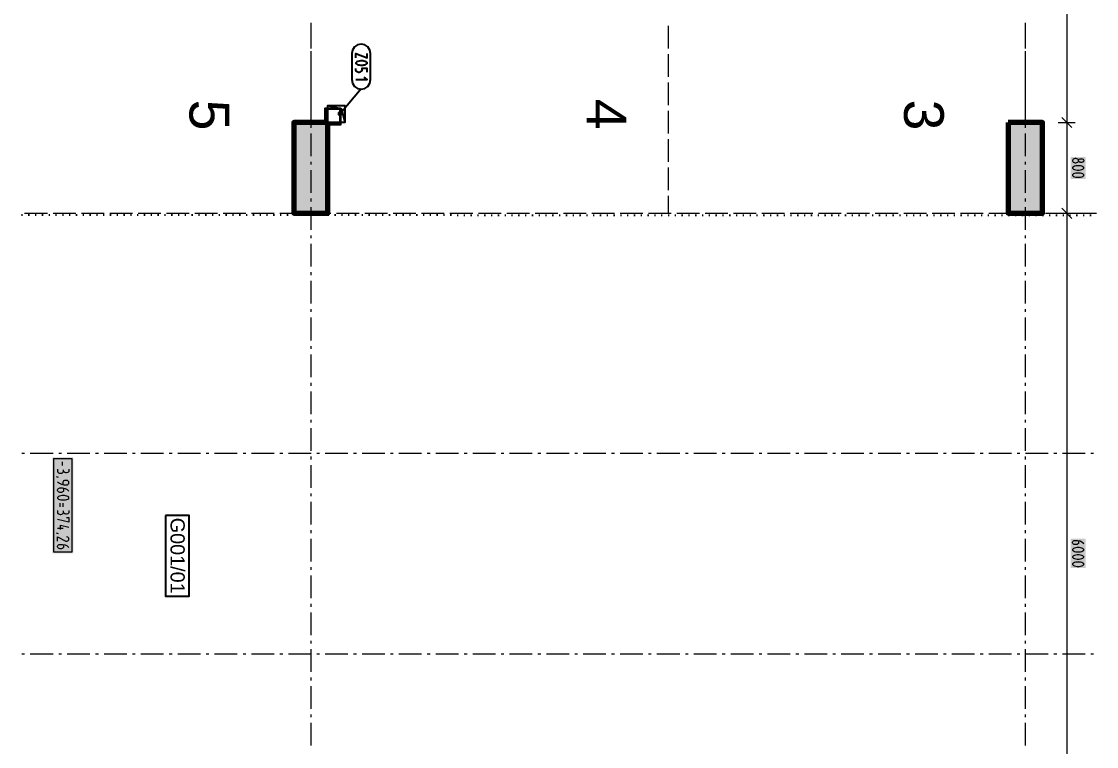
# Model space of a CAD drawing. Header units: millimetres. Extents: x 0 to 594, y 0 to 420.
# Drawn here: x 279.9 to 354.6, y 214.1 to 264.5 of the extents above; entities that cross this region are included whole.
import ezdxf

# ---------------------------------------------------------------- set-up
doc = ezdxf.new("R2010")
doc.units = ezdxf.units.MM
doc.header["$LTSCALE"] = 8
for name, color, linetype in [('PDF_Dopravni znaceni', 7, 'Continuous'), ('PDF_Koty delkove', 7, 'Continuous'), ('PDF_Koty vyskove-pudorysy', 7, 'Continuous'), ('PDF_Mistnost-popis', 7, 'Continuous'), ('PDF_Obecne 0.18', 7, 'Continuous'), ('PDF_Okna', 7, 'Continuous'), ('PDF_Osy hlavni', 7, 'Continuous'), ('PDF_Popis Zamecnicke vyrobky', 7, 'Continuous'), ('PDF_Prostupy', 7, 'Continuous'), ('PDF_Steny vnitrni', 7, 'Continuous'), ('PDF_Text', 7, 'Continuous')]:
    doc.layers.add(name, color=color, linetype=linetype)
doc.styles.add('PDF Arial', font='arial.ttf')

msp = doc.modelspace()

# ---------------------------------------------------------------- linework, layer by layer
at = {"layer": 'PDF_Dopravni znaceni', "lineweight": 18}
for points in [[(300.02, 264.173), (300.02, 262.599)], [(324.823, 264.173), (324.823, 262.599)], [(349.626, 264.173), (349.626, 262.599)], [(300.02, 262.205), (300.02, 260.63)], [(324.823, 262.205), (324.823, 260.63)], [(349.626, 262.205), (349.626, 260.63)], [(300.02, 260.236), (300.02, 258.662)], [(324.823, 260.236), (324.823, 258.662)], [(349.626, 260.236), (349.626, 258.662)], [(300.02, 258.268), (300.02, 257.449)], [(324.823, 258.268), (324.823, 256.693)], [(349.626, 258.268), (349.626, 257.449)], [(324.823, 256.299), (324.823, 254.725)], [(324.823, 254.331), (324.823, 252.756)], [(324.823, 252.362), (324.823, 251.15)], [(280.157, 251.15), (281.732, 251.15)], [(282.126, 251.15), (283.701, 251.15)], [(284.094, 251.15), (285.669, 251.15)], [(286.063, 251.15), (287.638, 251.15)], [(288.031, 251.15), (289.606, 251.15)], [(290, 251.15), (291.575, 251.15)], [(291.968, 251.15), (293.543, 251.15)], [(293.937, 251.15), (295.512, 251.15)], [(295.905, 251.15), (297.48, 251.15)], [(297.874, 251.15), (299.449, 251.15)], [(301.201, 251.15), (301.417, 251.15)], [(301.811, 251.15), (303.386, 251.15)], [(303.779, 251.15), (305.354, 251.15)], [(305.748, 251.15), (307.323, 251.15)], [(307.716, 251.15), (309.291, 251.15)], [(309.685, 251.15), (311.26, 251.15)], [(311.653, 251.15), (313.228, 251.15)], [(313.622, 251.15), (315.197, 251.15)], [(315.59, 251.15), (317.165, 251.15)], [(317.559, 251.15), (319.134, 251.15)], [(319.527, 251.15), (321.102, 251.15)], [(321.496, 251.15), (323.071, 251.15)], [(323.464, 251.15), (325.039, 251.15)], [(325.433, 251.15), (327.008, 251.15)], [(327.401, 251.15), (328.976, 251.15)], [(329.37, 251.15), (330.945, 251.15)], [(331.338, 251.15), (332.913, 251.15)], [(333.307, 251.15), (334.882, 251.15)], [(335.275, 251.15), (336.85, 251.15)], [(337.244, 251.15), (338.819, 251.15)], [(339.212, 251.15), (340.787, 251.15)], [(341.181, 251.15), (342.756, 251.15)], [(343.149, 251.15), (344.724, 251.15)], [(345.118, 251.15), (346.693, 251.15)], [(347.086, 251.15), (348.661, 251.15)], [(349.055, 251.15), (350.63, 251.15)], [(351.023, 251.15), (352.598, 251.15)], [(352.992, 251.15), (354.567, 251.15)]]:
    msp.add_lwpolyline(points, dxfattribs=at)
at = {"layer": 'PDF_Dopravni znaceni', "lineweight": 18, "transparency": 33554559}
for points in [[(300.02, 257.484), (300.055, 257.449), (299.984, 257.449), (300.02, 257.413)], [(349.626, 257.484), (349.662, 257.449), (349.591, 257.449), (349.626, 257.413)], [(299.583, 251.15), (299.618, 251.185), (299.618, 251.114), (299.654, 251.15)], [(301.166, 251.15), (301.201, 251.185), (301.201, 251.114), (301.236, 251.15)], [(324.823, 251.185), (324.858, 251.15), (324.788, 251.15), (324.823, 251.114)]]:
    msp.add_solid(points, dxfattribs=at)
at = {"layer": 'PDF_Koty delkove', "lineweight": 18}
for points in [[(352.506, 296.425), (352.506, 294.237), (352.506, 289.732), (352.506, 257.449), (352.506, 251.15), (352.506, 203.906), (352.506, 197.606), (352.506, 165.323), (352.506, 159.024)], [(352.152, 257.803), (352.86, 257.094)], [(351.915, 257.449), (352.506, 257.449), (353.097, 257.449)], [(353.32, 254.845), (353.334, 254.866), (353.373, 254.897), (353.425, 254.918), (353.478, 254.929), (353.53, 254.929), (353.582, 254.918), (353.635, 254.897), (353.674, 254.855), (353.687, 254.823), (353.687, 254.782), (353.674, 254.75), (353.635, 254.708), (353.582, 254.687), (353.53, 254.677), (353.478, 254.677), (353.425, 254.687), (353.373, 254.708), (353.334, 254.74), (353.32, 254.761)], [(353.687, 254.278), (353.687, 254.32), (353.674, 254.341), (353.622, 254.383), (353.543, 254.414), (353.451, 254.435), (353.373, 254.446), (353.215, 254.446), (353.137, 254.435), (353.045, 254.414), (352.966, 254.383), (352.913, 254.341), (352.9, 254.32), (352.9, 254.278), (352.913, 254.257), (352.966, 254.215), (353.045, 254.183), (353.137, 254.163), (353.215, 254.152)], [(353.215, 254.152), (353.373, 254.152), (353.451, 254.163), (353.543, 254.183), (353.622, 254.215), (353.674, 254.257), (353.687, 254.278)], [(352.152, 251.504), (352.86, 250.795)], [(351.915, 251.15), (352.506, 251.15), (353.097, 251.15)], [(353.005, 228.147), (352.966, 228.168), (352.94, 228.189), (352.913, 228.22), (352.9, 228.262), (352.9, 228.304), (352.913, 228.346), (352.94, 228.378), (352.966, 228.398), (353.005, 228.42), (353.058, 228.43), (353.241, 228.43), (353.425, 228.388), (353.556, 228.325), (353.687, 228.22)], [(353.32, 228.409), (353.32, 228.262), (353.307, 228.22), (353.281, 228.189), (353.254, 228.168), (353.215, 228.147), (353.163, 228.136), (353.058, 228.136), (353.005, 228.147)], [(353.373, 227.423), (353.215, 227.423), (353.137, 227.412), (353.045, 227.39), (352.966, 227.359), (352.913, 227.317), (352.9, 227.296), (352.9, 227.254), (352.913, 227.233), (352.966, 227.191), (353.045, 227.16), (353.137, 227.139), (353.215, 227.128)], [(353.215, 227.128), (353.373, 227.128), (353.451, 227.139), (353.543, 227.16), (353.622, 227.191), (353.674, 227.233), (353.687, 227.254), (353.687, 227.296), (353.674, 227.317), (353.622, 227.359), (353.543, 227.39), (353.451, 227.412), (353.373, 227.423)]]:
    msp.add_lwpolyline(points, dxfattribs=at)
for points in [[(353.084, 254.656), (353.137, 254.656), (353.202, 254.667), (353.267, 254.698), (353.307, 254.74), (353.32, 254.761), (353.32, 254.845), (353.307, 254.866), (353.267, 254.908), (353.202, 254.939), (353.137, 254.95), (353.084, 254.95), (353.019, 254.939), (352.952, 254.908), (352.913, 254.866), (352.9, 254.823), (352.9, 254.782), (352.913, 254.74), (352.952, 254.698), (353.019, 254.667)], [(353.215, 253.648), (353.373, 253.648), (353.451, 253.659), (353.543, 253.68), (353.622, 253.711), (353.674, 253.753), (353.687, 253.774), (353.687, 253.816), (353.674, 253.837), (353.622, 253.879), (353.543, 253.91), (353.451, 253.932), (353.373, 253.942), (353.215, 253.942), (353.137, 253.932), (353.045, 253.91), (352.966, 253.879), (352.913, 253.837), (352.9, 253.816), (352.9, 253.774), (352.913, 253.753), (352.966, 253.711), (353.045, 253.68), (353.137, 253.659)], [(353.215, 227.632), (353.373, 227.632), (353.451, 227.643), (353.543, 227.664), (353.622, 227.695), (353.674, 227.737), (353.687, 227.758), (353.687, 227.8), (353.674, 227.821), (353.622, 227.863), (353.543, 227.894), (353.451, 227.916), (353.373, 227.927), (353.215, 227.927), (353.137, 227.916), (353.045, 227.894), (352.966, 227.863), (352.913, 227.821), (352.9, 227.8), (352.9, 227.758), (352.913, 227.737), (352.966, 227.695), (353.045, 227.664), (353.137, 227.643)], [(353.215, 226.624), (353.373, 226.624), (353.451, 226.635), (353.543, 226.656), (353.622, 226.687), (353.674, 226.729), (353.687, 226.75), (353.687, 226.792), (353.674, 226.813), (353.622, 226.855), (353.543, 226.887), (353.451, 226.908), (353.373, 226.919), (353.215, 226.919), (353.137, 226.908), (353.045, 226.887), (352.966, 226.855), (352.913, 226.813), (352.9, 226.792), (352.9, 226.75), (352.913, 226.729), (352.966, 226.687), (353.045, 226.656), (353.137, 226.635)]]:
    msp.add_lwpolyline(points, close=True, dxfattribs=at)
at = {"layer": 'PDF_Koty delkove', "color": 7, "lineweight": 25, "true_color": 0xffffff, "transparency": 33554559}
for points in [[(352.782, 255.068), (352.782, 253.53), (353.805, 255.068), (353.805, 253.53)], [(352.782, 228.549), (352.782, 226.507), (353.805, 228.549), (353.805, 226.507)]]:
    msp.add_solid(points, dxfattribs=at)
at = {"layer": 'PDF_Koty vyskove-pudorysy', "lineweight": 18}
for points in [[(282.152, 234.102), (282.152, 227.628), (283.464, 227.628), (283.464, 234.102)], [(282.756, 231.236), (282.914, 231.236), (282.992, 231.248), (283.084, 231.269), (283.163, 231.302), (283.215, 231.345), (283.228, 231.368), (283.228, 231.411), (283.215, 231.433), (283.163, 231.477), (283.084, 231.509), (282.992, 231.532), (282.914, 231.543), (282.756, 231.543), (282.678, 231.532), (282.585, 231.509), (282.507, 231.477), (282.454, 231.433), (282.441, 231.411), (282.441, 231.368), (282.454, 231.345), (282.507, 231.302), (282.585, 231.269), (282.678, 231.248)]]:
    msp.add_lwpolyline(points, close=True, dxfattribs=at)
for points in [[(282.756, 233.883), (282.756, 233.62)], [(282.336, 232.877), (282.493, 232.811)], [(282.441, 233.38), (282.441, 233.227), (282.467, 233.172), (282.507, 233.128), (282.572, 233.107), (282.625, 233.096), (282.678, 233.096), (282.743, 233.107), (282.795, 233.128), (282.834, 233.172), (282.861, 233.248)], [(283.228, 233.38), (283.228, 233.248), (283.215, 233.205), (283.189, 233.161), (283.149, 233.139), (283.071, 233.117), (283.019, 233.117), (282.94, 233.139), (282.887, 233.183), (282.861, 233.248), (282.861, 233.336)], [(282.441, 232.505), (282.572, 232.395), (282.704, 232.33), (282.887, 232.286), (283.071, 232.286), (283.123, 232.297), (283.163, 232.319), (283.189, 232.341), (283.215, 232.374), (283.228, 232.418), (283.228, 232.461), (283.215, 232.505), (283.189, 232.538), (283.163, 232.559), (283.123, 232.582), (283.071, 232.593), (282.966, 232.593), (282.914, 232.582), (282.861, 232.559), (282.822, 232.505), (282.808, 232.461), (282.808, 232.308)], [(282.599, 231.761), (282.546, 231.773), (282.507, 231.794), (282.481, 231.816), (282.454, 231.849), (282.441, 231.893), (282.441, 231.936), (282.454, 231.98), (282.481, 232.013), (282.507, 232.034), (282.546, 232.057), (282.599, 232.068), (282.782, 232.068), (282.966, 232.024), (283.097, 231.958), (283.228, 231.849)], [(282.861, 232.046), (282.861, 231.893), (282.848, 231.849), (282.822, 231.816), (282.795, 231.794), (282.756, 231.773), (282.704, 231.761), (282.599, 231.761)], [(282.599, 231.018), (282.599, 230.755)], [(282.808, 231.018), (282.808, 230.755)], [(282.441, 230.514), (282.441, 230.362), (282.467, 230.307), (282.507, 230.263), (282.572, 230.241), (282.625, 230.23), (282.678, 230.23), (282.743, 230.241), (282.795, 230.263), (282.834, 230.307), (282.861, 230.383), (282.861, 230.47)], [(283.071, 230.012), (283.228, 230.012), (283.228, 229.705), (282.441, 229.88)], [(283.228, 230.514), (283.228, 230.383), (283.215, 230.339), (283.189, 230.296), (283.149, 230.274), (283.071, 230.252), (283.019, 230.252), (282.94, 230.274), (282.887, 230.318), (282.861, 230.383)], [(282.441, 229.268), (282.834, 229.268)], [(282.651, 229.18), (282.651, 229.487), (283.228, 229.355)], [(282.336, 228.962), (282.493, 228.896)], [(282.441, 228.371), (282.441, 228.678), (282.966, 228.393), (283.019, 228.371), (283.097, 228.371), (283.149, 228.393), (283.189, 228.426), (283.215, 228.458), (283.228, 228.502), (283.228, 228.546), (283.215, 228.59), (283.189, 228.623), (283.149, 228.655), (283.071, 228.678)], [(282.861, 228.13), (282.861, 227.977), (282.848, 227.934), (282.822, 227.901), (282.795, 227.879), (282.756, 227.857), (282.704, 227.846), (282.599, 227.846), (282.546, 227.857), (282.507, 227.879), (282.481, 227.901), (282.454, 227.934), (282.441, 227.977), (282.441, 228.021), (282.454, 228.065), (282.481, 228.098), (282.507, 228.119), (282.546, 228.142), (282.599, 228.153), (282.782, 228.153)], [(282.782, 228.153), (282.966, 228.109), (283.097, 228.043), (283.228, 227.934)]]:
    msp.add_lwpolyline(points, dxfattribs=at)
at = {"layer": 'PDF_Koty vyskove-pudorysy', "color": 7, "lineweight": 18, "true_color": 0xffffff, "transparency": 33554559}
msp.add_solid([(282.073, 234.196), (282.073, 227.533), (283.543, 234.196), (283.543, 227.533)], dxfattribs=at)
at = {"layer": 'PDF_Mistnost-popis', "lineweight": 25}
msp.add_lwpolyline([(289.94, 230.167), (289.94, 224.564), (291.58, 224.564), (291.58, 230.167)], close=True, dxfattribs=at)
at = {"layer": 'PDF_Obecne 0.18', "lineweight": 25}
for points in [[(279.938, 251.041), (280.017, 251.041)], [(280.41, 251.041), (280.489, 251.041)], [(280.883, 251.041), (280.962, 251.041)], [(281.355, 251.04), (281.434, 251.04)], [(281.828, 251.04), (281.907, 251.04)], [(282.3, 251.04), (282.379, 251.04)], [(282.773, 251.04), (282.851, 251.04)], [(283.245, 251.04), (283.324, 251.04)], [(283.718, 251.039), (283.796, 251.039)], [(284.19, 251.039), (284.269, 251.039)], [(284.662, 251.039), (284.741, 251.039)], [(285.135, 251.039), (285.214, 251.039)], [(285.607, 251.039), (285.686, 251.039)], [(286.08, 251.038), (286.158, 251.038)], [(286.552, 251.038), (286.631, 251.038)], [(287.025, 251.038), (287.103, 251.038)], [(287.497, 251.038), (287.576, 251.038)], [(287.969, 251.038), (288.048, 251.038)], [(288.442, 251.037), (288.521, 251.037)], [(288.914, 251.037), (288.993, 251.037)], [(289.387, 251.037), (289.466, 251.037)], [(289.859, 251.037), (289.938, 251.037)], [(290.332, 251.037), (290.41, 251.037)], [(290.804, 251.036), (290.883, 251.036)], [(291.277, 251.036), (291.355, 251.036)], [(291.749, 251.036), (291.828, 251.036)], [(292.221, 251.036), (292.3, 251.036)], [(292.694, 251.036), (292.773, 251.036)], [(293.166, 251.036), (293.245, 251.035)], [(293.639, 251.035), (293.718, 251.035)], [(294.111, 251.035), (294.19, 251.035)], [(294.584, 251.035), (294.662, 251.035)], [(295.056, 251.035), (295.135, 251.035)], [(295.529, 251.035), (295.607, 251.034)], [(296.001, 251.034), (296.08, 251.034)], [(296.473, 251.034), (296.552, 251.034)], [(296.946, 251.034), (297.025, 251.034)], [(297.418, 251.034), (297.497, 251.034)], [(297.891, 251.034), (297.969, 251.034)], [(298.363, 251.033), (298.442, 251.033)], [(298.836, 251.033), (298.914, 251.033)], [(299.308, 251.033), (299.387, 251.033)], [(299.78, 251.033), (299.859, 251.033)], [(300.253, 251.033), (300.332, 251.033)], [(300.725, 251.032), (300.804, 251.032)], [(301.198, 251.032), (301.277, 251.032)], [(301.67, 251.032), (301.749, 251.032)], [(302.143, 251.032), (302.221, 251.032)], [(302.615, 251.032), (302.694, 251.032)], [(303.088, 251.031), (303.166, 251.031)], [(303.56, 251.031), (303.639, 251.031)], [(304.032, 251.031), (304.111, 251.031)], [(304.505, 251.031), (304.584, 251.031)], [(304.977, 251.031), (305.056, 251.031)], [(305.45, 251.03), (305.529, 251.03)], [(305.922, 251.03), (306.001, 251.03)], [(306.395, 251.03), (306.473, 251.03)], [(306.867, 251.03), (306.946, 251.03)], [(307.34, 251.03), (307.418, 251.03)], [(307.812, 251.029), (307.891, 251.029)], [(308.284, 251.029), (308.363, 251.029)], [(308.757, 251.029), (308.836, 251.029)], [(309.229, 251.029), (309.308, 251.029)], [(309.702, 251.029), (309.78, 251.029)], [(310.174, 251.028), (310.253, 251.028)], [(310.647, 251.028), (310.725, 251.028)], [(311.119, 251.028), (311.198, 251.028)], [(311.592, 251.028), (311.67, 251.028)], [(312.064, 251.028), (312.143, 251.028)], [(312.536, 251.027), (312.615, 251.027)], [(313.009, 251.027), (313.088, 251.027)], [(313.481, 251.027), (313.56, 251.027)], [(313.954, 251.027), (314.032, 251.027)], [(314.426, 251.027), (314.505, 251.027)], [(314.899, 251.026), (314.977, 251.026)], [(315.371, 251.026), (315.45, 251.026)], [(315.843, 251.026), (315.922, 251.026)], [(316.316, 251.026), (316.395, 251.026)], [(316.788, 251.026), (316.867, 251.026)], [(317.261, 251.025), (317.34, 251.025)], [(317.733, 251.025), (317.812, 251.025)], [(318.206, 251.025), (318.284, 251.025)], [(318.678, 251.025), (318.757, 251.025)], [(319.151, 251.025), (319.229, 251.025)], [(319.623, 251.025), (319.702, 251.024)], [(320.095, 251.024), (320.174, 251.024)], [(320.568, 251.024), (320.647, 251.024)], [(321.04, 251.024), (321.119, 251.024)], [(321.513, 251.024), (321.591, 251.024)], [(321.985, 251.024), (322.064, 251.023)], [(322.458, 251.023), (322.536, 251.023)], [(322.93, 251.023), (323.009, 251.023)], [(323.403, 251.023), (323.481, 251.023)], [(323.875, 251.023), (323.954, 251.023)], [(324.347, 251.023), (324.426, 251.023)], [(324.82, 251.022), (324.899, 251.022)], [(325.292, 251.022), (325.371, 251.022)], [(325.765, 251.022), (325.843, 251.022)], [(326.237, 251.022), (326.316, 251.022)], [(326.71, 251.022), (326.788, 251.022)], [(327.182, 251.021), (327.261, 251.021)], [(327.654, 251.021), (327.733, 251.021)], [(328.127, 251.021), (328.206, 251.021)], [(328.599, 251.021), (328.678, 251.021)], [(329.072, 251.021), (329.151, 251.021)], [(329.544, 251.02), (329.623, 251.02)], [(330.017, 251.02), (330.095, 251.02)], [(330.489, 251.02), (330.568, 251.02)], [(330.962, 251.02), (331.04, 251.02)], [(331.434, 251.02), (331.513, 251.02)], [(331.906, 251.019), (331.985, 251.019)], [(332.379, 251.019), (332.458, 251.019)], [(332.851, 251.019), (332.93, 251.019)], [(333.324, 251.019), (333.403, 251.019)], [(333.796, 251.019), (333.875, 251.019)], [(334.269, 251.018), (334.347, 251.018)], [(334.741, 251.018), (334.82, 251.018)], [(335.214, 251.018), (335.292, 251.018)], [(335.686, 251.018), (335.765, 251.018)], [(336.158, 251.018), (336.237, 251.018)], [(336.631, 251.017), (336.71, 251.017)], [(337.103, 251.017), (337.182, 251.017)], [(337.576, 251.017), (337.654, 251.017)], [(338.048, 251.017), (338.127, 251.017)], [(338.521, 251.017), (338.599, 251.017)], [(338.993, 251.016), (339.072, 251.016)], [(339.466, 251.016), (339.544, 251.016)], [(339.938, 251.016), (340.017, 251.016)], [(340.41, 251.016), (340.489, 251.016)], [(340.883, 251.016), (340.962, 251.016)], [(341.355, 251.015), (341.434, 251.015)], [(341.828, 251.015), (341.906, 251.015)], [(342.3, 251.015), (342.379, 251.015)], [(342.773, 251.015), (342.851, 251.015)], [(343.245, 251.015), (343.324, 251.015)], [(343.717, 251.014), (343.796, 251.014)], [(344.19, 251.014), (344.269, 251.014)], [(344.662, 251.014), (344.741, 251.014)], [(345.135, 251.014), (345.214, 251.014)], [(345.607, 251.014), (345.686, 251.014)], [(346.08, 251.014), (346.158, 251.013)], [(346.552, 251.013), (346.631, 251.013)], [(347.025, 251.013), (347.103, 251.013)], [(347.497, 251.013), (347.576, 251.013)], [(347.969, 251.013), (348.048, 251.013)], [(348.442, 251.013), (348.521, 251.012)], [(348.914, 251.012), (348.993, 251.012)], [(349.387, 251.012), (349.466, 251.012)], [(349.859, 251.012), (349.938, 251.012)], [(350.332, 251.012), (350.41, 251.012)], [(350.804, 251.012), (350.883, 251.012)], [(351.277, 251.011), (351.355, 251.011)], [(351.749, 251.011), (351.828, 251.011)], [(352.221, 251.011), (352.3, 251.011)], [(352.694, 251.011), (352.773, 251.011)], [(353.166, 251.011), (353.245, 251.011)], [(353.639, 251.01), (353.717, 251.01)], [(354.111, 251.01), (354.19, 251.01)]]:
    msp.add_lwpolyline(points, dxfattribs=at)
at = {"layer": 'PDF_Okna', "lineweight": 25}
for points in [[(301.201, 257.313), (302.106, 257.313), (302.106, 258.431), (300.988, 258.431), (300.988, 257.449)], [(301.201, 257.36), (302.058, 257.36), (302.058, 258.384), (301.035, 258.384), (301.035, 257.449)]]:
    msp.add_lwpolyline(points, dxfattribs=at)
at = {"layer": 'PDF_Osy hlavni', "lineweight": 18}
for points in [[(300.02, 264.37), (300.02, 262.795)], [(349.626, 264.37), (349.626, 262.795)], [(300.02, 262.402), (300.02, 262.205)], [(349.626, 262.402), (349.626, 262.205)], [(300.02, 261.811), (300.02, 260.236)], [(349.626, 261.811), (349.626, 260.236)], [(300.02, 259.843), (300.02, 259.646)], [(349.626, 259.843), (349.626, 259.646)], [(300.02, 259.252), (300.02, 257.677)], [(349.626, 259.252), (349.626, 257.677)], [(300.02, 257.284), (300.02, 257.087)], [(349.626, 257.284), (349.626, 257.087)], [(300.02, 256.693), (300.02, 255.118)], [(349.626, 256.693), (349.626, 255.118)], [(300.02, 254.725), (300.02, 254.528)], [(349.626, 254.725), (349.626, 254.528)], [(300.02, 254.134), (300.02, 252.559)], [(349.626, 254.134), (349.626, 252.559)], [(300.02, 252.165), (300.02, 251.969)], [(300.02, 251.575), (300.02, 250)], [(349.626, 252.165), (349.626, 251.969)], [(349.626, 251.575), (349.626, 250)], [(300.02, 249.606), (300.02, 249.41)], [(349.626, 249.606), (349.626, 249.41)], [(300.02, 249.016), (300.02, 247.441)], [(349.626, 249.016), (349.626, 247.441)], [(300.02, 247.047), (300.02, 246.851)], [(349.626, 247.047), (349.626, 246.851)], [(300.02, 246.457), (300.02, 244.882)], [(349.626, 246.457), (349.626, 244.882)], [(300.02, 244.488), (300.02, 244.291)], [(349.626, 244.488), (349.626, 244.291)], [(300.02, 243.898), (300.02, 242.323)], [(349.626, 243.898), (349.626, 242.323)], [(300.02, 241.929), (300.02, 241.732)], [(349.626, 241.929), (349.626, 241.732)], [(300.02, 241.339), (300.02, 239.764)], [(349.626, 241.339), (349.626, 239.764)], [(300.02, 239.37), (300.02, 239.173)], [(349.626, 239.37), (349.626, 239.173)], [(300.02, 238.78), (300.02, 237.205)], [(349.626, 238.78), (349.626, 237.205)], [(300.02, 236.811), (300.02, 236.614)], [(349.626, 236.811), (349.626, 236.614)], [(300.02, 236.221), (300.02, 234.646)], [(349.626, 236.221), (349.626, 234.646)], [(279.961, 234.496), (280.157, 234.496)], [(280.551, 234.496), (282.126, 234.496)], [(282.52, 234.496), (282.716, 234.496)], [(283.11, 234.496), (284.685, 234.496)], [(285.079, 234.496), (285.276, 234.496)], [(285.669, 234.496), (287.244, 234.496)], [(287.638, 234.496), (287.835, 234.496)], [(288.228, 234.496), (289.803, 234.496)], [(290.197, 234.496), (290.394, 234.496)], [(290.787, 234.496), (292.362, 234.496)], [(292.756, 234.496), (292.953, 234.496)], [(293.346, 234.496), (294.921, 234.496)], [(295.315, 234.496), (295.512, 234.496)], [(295.905, 234.496), (297.48, 234.496)], [(297.874, 234.496), (298.071, 234.496)], [(298.464, 234.496), (300.039, 234.496)], [(300.433, 234.496), (300.63, 234.496)], [(301.024, 234.496), (302.598, 234.496)], [(302.992, 234.496), (303.189, 234.496)], [(303.583, 234.496), (305.157, 234.496)], [(305.551, 234.496), (305.748, 234.496)], [(306.142, 234.496), (307.716, 234.496)], [(308.11, 234.496), (308.307, 234.496)], [(308.701, 234.496), (310.276, 234.496)], [(310.669, 234.496), (310.866, 234.496)], [(311.26, 234.496), (312.835, 234.496)], [(313.228, 234.496), (313.425, 234.496)], [(313.819, 234.496), (315.394, 234.496)], [(315.787, 234.496), (315.984, 234.496)], [(316.378, 234.496), (317.953, 234.496)], [(318.346, 234.496), (318.543, 234.496)], [(318.937, 234.496), (320.512, 234.496)], [(320.905, 234.496), (321.102, 234.496)], [(321.496, 234.496), (323.071, 234.496)], [(323.464, 234.496), (323.661, 234.496)], [(324.055, 234.496), (325.63, 234.496)], [(326.024, 234.496), (326.22, 234.496)], [(326.614, 234.496), (328.189, 234.496)], [(328.583, 234.496), (328.779, 234.496)], [(329.173, 234.496), (330.748, 234.496)], [(331.142, 234.496), (331.338, 234.496)], [(331.732, 234.496), (333.307, 234.496)], [(333.701, 234.496), (333.898, 234.496)], [(334.291, 234.496), (335.866, 234.496)], [(336.26, 234.496), (336.457, 234.496)], [(336.85, 234.496), (338.425, 234.496)], [(338.819, 234.496), (339.016, 234.496)], [(339.409, 234.496), (340.984, 234.496)], [(341.378, 234.496), (341.575, 234.496)], [(341.968, 234.496), (343.543, 234.496)], [(343.937, 234.496), (344.134, 234.496)], [(344.527, 234.496), (346.102, 234.496)], [(346.496, 234.496), (346.693, 234.496)], [(347.086, 234.496), (348.661, 234.496)], [(349.055, 234.496), (349.252, 234.496)], [(349.646, 234.496), (351.22, 234.496)], [(351.614, 234.496), (351.811, 234.496)], [(352.205, 234.496), (353.779, 234.496)], [(354.173, 234.496), (354.37, 234.496)], [(300.02, 234.252), (300.02, 234.055)], [(300.02, 233.662), (300.02, 232.087)], [(349.626, 234.252), (349.626, 234.055)], [(349.626, 233.662), (349.626, 232.087)], [(300.02, 231.693), (300.02, 231.496)], [(349.626, 231.693), (349.626, 231.496)], [(300.02, 231.103), (300.02, 229.528)], [(349.626, 231.103), (349.626, 229.528)], [(300.02, 229.134), (300.02, 228.937)], [(349.626, 229.134), (349.626, 228.937)], [(300.02, 228.543), (300.02, 226.969)], [(349.626, 228.543), (349.626, 226.969)], [(300.02, 226.575), (300.02, 226.378)], [(349.626, 226.575), (349.626, 226.378)], [(300.02, 225.984), (300.02, 224.41)], [(349.626, 225.984), (349.626, 224.41)], [(300.02, 224.016), (300.02, 223.819)], [(349.626, 224.016), (349.626, 223.819)], [(300.02, 223.425), (300.02, 221.851)], [(349.626, 223.425), (349.626, 221.851)], [(300.02, 221.457), (300.02, 221.26)], [(349.626, 221.457), (349.626, 221.26)], [(279.961, 220.559), (280.157, 220.559)], [(280.551, 220.559), (282.126, 220.559)], [(282.52, 220.559), (282.716, 220.559)], [(283.11, 220.559), (284.685, 220.559)], [(285.079, 220.559), (285.276, 220.559)], [(285.669, 220.559), (287.244, 220.559)], [(287.638, 220.559), (287.835, 220.559)], [(288.228, 220.559), (289.803, 220.559)], [(290.197, 220.559), (290.394, 220.559)], [(290.787, 220.559), (292.362, 220.559)], [(292.756, 220.559), (292.953, 220.559)], [(293.346, 220.559), (294.921, 220.559)], [(295.315, 220.559), (295.512, 220.559)], [(295.905, 220.559), (297.48, 220.559)], [(297.874, 220.559), (298.071, 220.559)], [(298.464, 220.559), (300.039, 220.559)], [(300.02, 220.866), (300.02, 219.292)], [(300.433, 220.559), (300.63, 220.559)], [(301.024, 220.559), (302.598, 220.559)], [(302.992, 220.559), (303.189, 220.559)], [(303.583, 220.559), (305.157, 220.559)], [(305.551, 220.559), (305.748, 220.559)], [(306.142, 220.559), (307.716, 220.559)], [(308.11, 220.559), (308.307, 220.559)], [(308.701, 220.559), (310.276, 220.559)], [(310.669, 220.559), (310.866, 220.559)], [(311.26, 220.559), (312.835, 220.559)], [(313.228, 220.559), (313.425, 220.559)], [(313.819, 220.559), (315.394, 220.559)], [(315.787, 220.559), (315.984, 220.559)], [(316.378, 220.559), (317.953, 220.559)], [(318.346, 220.559), (318.543, 220.559)], [(318.937, 220.559), (320.512, 220.559)], [(320.905, 220.559), (321.102, 220.559)], [(321.496, 220.559), (323.071, 220.559)], [(323.464, 220.559), (323.661, 220.559)], [(324.055, 220.559), (325.63, 220.559)], [(326.024, 220.559), (326.22, 220.559)], [(326.614, 220.559), (328.189, 220.559)], [(328.583, 220.559), (328.779, 220.559)], [(329.173, 220.559), (330.748, 220.559)], [(331.142, 220.559), (331.338, 220.559)], [(331.732, 220.559), (333.307, 220.559)], [(333.701, 220.559), (333.898, 220.559)], [(334.291, 220.559), (335.866, 220.559)], [(336.26, 220.559), (336.457, 220.559)], [(336.85, 220.559), (338.425, 220.559)], [(338.819, 220.559), (339.016, 220.559)], [(339.409, 220.559), (340.984, 220.559)], [(341.378, 220.559), (341.575, 220.559)], [(341.968, 220.559), (343.543, 220.559)], [(343.937, 220.559), (344.134, 220.559)], [(344.527, 220.559), (346.102, 220.559)], [(346.496, 220.559), (346.693, 220.559)], [(347.086, 220.559), (348.661, 220.559)], [(349.055, 220.559), (349.252, 220.559)], [(349.626, 220.866), (349.626, 219.292)], [(349.646, 220.559), (351.22, 220.559)], [(351.614, 220.559), (351.811, 220.559)], [(352.205, 220.559), (353.779, 220.559)], [(354.173, 220.559), (354.37, 220.559)], [(300.02, 218.898), (300.02, 218.701)], [(349.626, 218.898), (349.626, 218.701)], [(300.02, 218.307), (300.02, 216.732)], [(349.626, 218.307), (349.626, 216.732)], [(300.02, 216.339), (300.02, 216.142)], [(300.02, 215.748), (300.02, 214.173)], [(349.626, 216.339), (349.626, 216.142)], [(349.626, 215.748), (349.626, 214.173)]]:
    msp.add_lwpolyline(points, dxfattribs=at)
at = {"layer": 'PDF_Popis Zamecnicke vyrobky', "lineweight": 25}
msp.add_lwpolyline([(302.863, 260.428), (302.913, 260.177), (303.055, 259.964), (303.268, 259.822), (303.519, 259.772), (303.77, 259.822), (303.983, 259.964), (304.125, 260.177), (304.175, 260.428), (304.175, 262.234), (304.125, 262.485), (303.983, 262.698), (303.77, 262.84), (303.519, 262.89), (303.268, 262.84), (303.055, 262.698), (302.913, 262.485), (302.863, 262.234)], close=True, dxfattribs=at)
for points in [[(303.152, 261.94), (303.152, 262.234), (303.939, 261.94), (303.939, 262.234)], [(303.467, 261.73), (303.389, 261.719), (303.297, 261.698), (303.218, 261.666), (303.165, 261.625), (303.152, 261.603), (303.152, 261.562), (303.165, 261.54), (303.218, 261.499), (303.297, 261.467), (303.389, 261.447), (303.467, 261.436)], [(303.939, 260.953), (303.939, 261.205), (303.572, 261.205), (303.572, 261.099), (303.545, 261.026), (303.506, 260.984), (303.441, 260.943), (303.389, 260.932), (303.336, 260.932), (303.283, 260.943), (303.231, 260.963), (303.192, 260.995), (303.165, 261.036), (303.152, 261.099), (303.152, 261.205)], [(303.467, 261.436), (303.625, 261.436), (303.703, 261.447), (303.795, 261.467), (303.874, 261.499), (303.927, 261.54), (303.939, 261.562), (303.939, 261.603), (303.927, 261.625), (303.874, 261.666), (303.795, 261.698), (303.703, 261.719), (303.625, 261.73), (303.467, 261.73)], [(303.152, 260.428), (303.939, 260.428), (303.73, 260.595)], [(303.519, 259.782), (302.058, 258.062)], [(301.982, 257.972), (301.998, 257.961), (302.015, 257.952), (302.033, 257.946), (302.053, 257.944), (302.072, 257.944), (302.091, 257.948), (302.109, 257.955), (302.125, 257.964), (302.14, 257.977), (302.153, 257.991), (302.163, 258.007), (302.171, 258.025), (302.175, 258.044), (302.177, 258.063), (302.175, 258.082), (302.17, 258.101), (302.162, 258.119), (302.151, 258.135), (302.138, 258.149), (302.123, 258.161), (302.106, 258.17), (302.088, 258.176), (302.069, 258.179), (302.05, 258.18), (302.031, 258.177), (302.012, 258.17), (301.995, 258.162), (301.98, 258.15), (301.967, 258.136), (301.956, 258.12), (301.948, 258.103), (301.942, 258.084), (301.94, 258.065), (301.941, 258.046), (301.946, 258.027), (301.953, 258.009), (301.963, 257.992), (301.975, 257.978), (301.982, 257.972)], [(301.968, 258.138), (301.968, 258.138)], [(301.982, 257.972), (301.982, 257.972)], [(302.135, 258.152), (302.135, 258.152)], [(302.149, 257.985), (302.149, 257.985)]]:
    msp.add_lwpolyline(points, dxfattribs=at)
at = {"layer": 'PDF_Popis Zamecnicke vyrobky', "lineweight": 25, "transparency": 33554559}
for points in [[(302.149, 257.985), (301.968, 258.138), (301.943, 258.082)], [(302.149, 257.985), (301.943, 258.082), (302.098, 257.951)], [(302.098, 257.951), (301.943, 258.082), (301.948, 258.023)], [(302.098, 257.951), (301.948, 258.023), (302.038, 257.946)], [(302.038, 257.946), (301.948, 258.023), (301.982, 257.972)], [(302.174, 258.041), (302.019, 258.173), (301.968, 258.138)], [(302.174, 258.041), (301.968, 258.138), (302.149, 257.985)], [(302.169, 258.101), (302.079, 258.177), (302.019, 258.173)], [(302.169, 258.101), (302.019, 258.173), (302.174, 258.041)], [(302.079, 258.177), (302.169, 258.101), (302.135, 258.152)]]:
    msp.add_solid(points, dxfattribs=at)
at = {"layer": 'PDF_Prostupy', "lineweight": 25}
msp.add_lwpolyline([(301.201, 257.449), (301.201, 258.63), (302.382, 258.63), (302.382, 257.449)], close=True, dxfattribs=at)
msp.add_lwpolyline([(301.201, 258.63), (302.159, 258.407), (302.382, 257.449)], dxfattribs=at)
at = {"layer": 'PDF_Steny vnitrni', "lineweight": 70}
msp.add_lwpolyline([(301.201, 257.449), (298.839, 257.449), (298.839, 251.15), (301.201, 251.15), (301.201, 257.449)], dxfattribs=at)
msp.add_lwpolyline([(348.445, 257.449), (348.445, 251.15), (350.807, 251.15), (350.807, 257.449)], close=True, dxfattribs=at)
at = {"layer": 'PDF_Steny vnitrni', "color": 9, "lineweight": 9, "true_color": 0xc0c0c0, "transparency": 33554559}
for points in [[(298.839, 257.449), (298.839, 251.15), (301.201, 257.449), (301.201, 251.15)], [(348.445, 257.449), (348.445, 251.15), (350.807, 257.449), (350.807, 251.15)]]:
    msp.add_solid(points, dxfattribs=at)

# ---------------------------------------------------------------- texts
at = {"layer": 'PDF_Text', "attachment_point": 4, "rotation": 270, "style": 'PDF Arial'}
for s, insert, char_height in [('4', (320.545, 259.104), 2.756), ('5', (292.96, 259.044), 2.756), ('3', (342.566, 259.044), 2.756), ('G001/01', (290.769, 230.003), 0.9844)]:
    msp.add_mtext(s, dxfattribs=dict(at, insert=insert, char_height=char_height))

doc.saveas('drawing.dxf')
